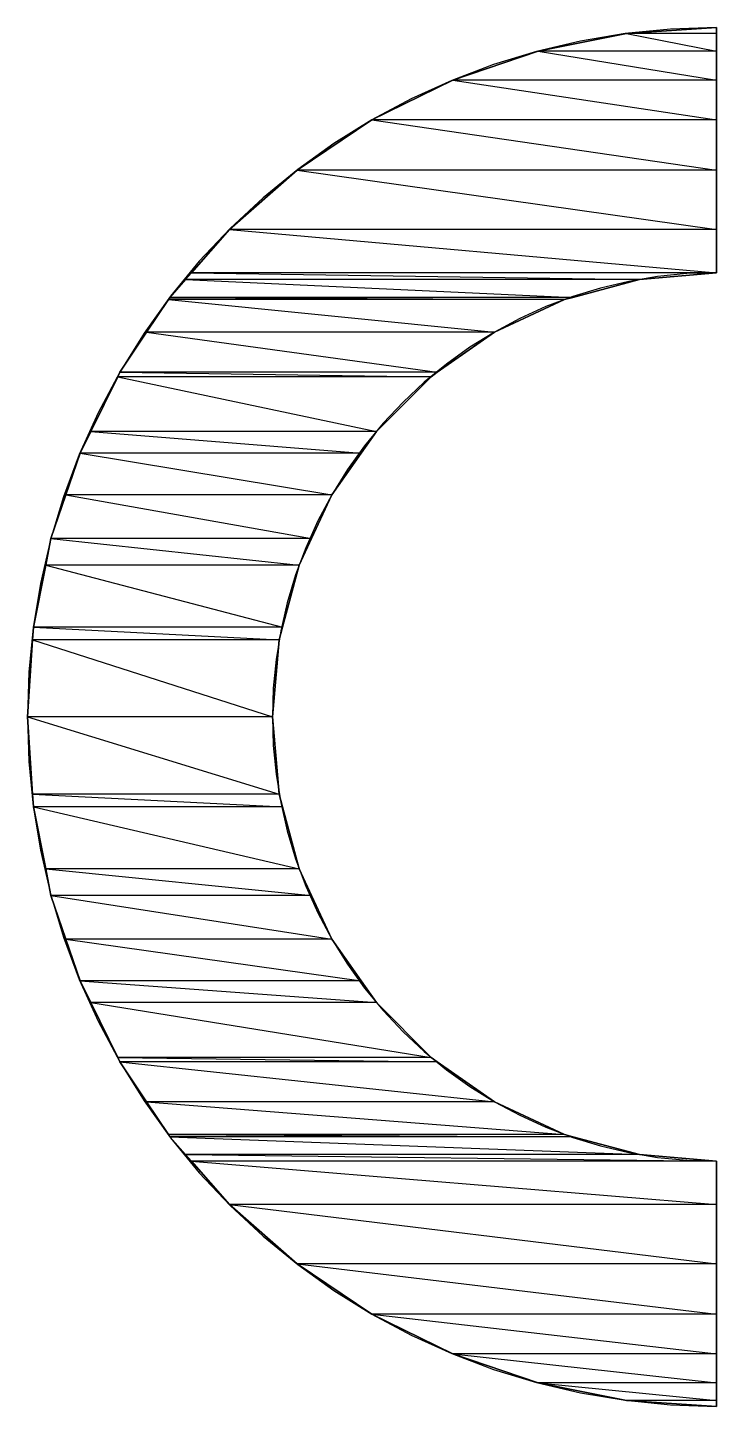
# Model space of a CAD drawing. Header units: millimetres. Extents: x -208796 to -83323, y 30910 to 103951.
# Drawn here: x -100266.737 to -100265.781, y 36521.367 to 36523.281 of the extents above; entities that cross this region are included whole.
import ezdxf

# ---------------------------------------------------------------- set-up
doc = ezdxf.new("R2010")
doc.units = ezdxf.units.MM
doc.header["$LTSCALE"] = 3

# ---------------------------------------------------------------- blocks, each defined once
blk = doc.blocks.new('*U99')
at = {"color": 251}
for p, q in [((-14.8801, 25.1841), (-14.7574, 25.2085)), ((-14.7574, 25.2085), (-14.8801, 25.1841)), ((-14.7574, 25.2085), (-14.6325, 25.2167)), ((-14.6325, 25.2167), (-14.7574, 25.2085)), ((-14.6325, 25.2085), (-14.7574, 25.2085)), ((-14.7574, 25.2085), (-14.6325, 25.1841)), ((-14.7574, 25.2085), (-14.6325, 25.1841)), ((-14.6325, 25.2085), (-14.7574, 25.2085)), ((-14.6325, 25.2167), (-14.6325, 25.2085)), ((-14.6325, 25.2085), (-14.6325, 25.2167)), ((-14.6325, 25.1841), (-14.6325, 25.2085)), ((-14.6325, 25.2085), (-14.6325, 25.1841)), ((3.0919, 25.1841), (3.2146, 25.2085)), ((3.2146, 25.2085), (3.0919, 25.1841)), ((3.2146, 25.2085), (3.3395, 25.2167)), ((3.3395, 25.2167), (3.2146, 25.2085)), ((3.3395, 25.2085), (3.2146, 25.2085)), ((3.2146, 25.2085), (3.3395, 25.1841)), ((3.2146, 25.2085), (3.3395, 25.1841)), ((3.3395, 25.2085), (3.2146, 25.2085)), ((3.3395, 25.2167), (3.3395, 25.2085)), ((3.3395, 25.2085), (3.3395, 25.2167)), ((3.3395, 25.1841), (3.3395, 25.2085)), ((3.3395, 25.2085), (3.3395, 25.1841)), ((-14.9986, 25.1438), (-14.8801, 25.1841)), ((-14.8801, 25.1841), (-14.9986, 25.1438)), ((-14.6325, 25.1841), (-14.8801, 25.1841)), ((-14.8801, 25.1841), (-14.6325, 25.1438)), ((-14.8801, 25.1841), (-14.6325, 25.1438)), ((-14.6325, 25.1841), (-14.8801, 25.1841)), ((-14.6325, 25.1438), (-14.6325, 25.1841)), ((-14.6325, 25.1841), (-14.6325, 25.1438)), ((2.9734, 25.1438), (3.0919, 25.1841)), ((3.0919, 25.1841), (2.9734, 25.1438)), ((3.3395, 25.1841), (3.0919, 25.1841)), ((3.0919, 25.1841), (3.3395, 25.1438)), ((3.0919, 25.1841), (3.3395, 25.1438)), ((3.3395, 25.1841), (3.0919, 25.1841)), ((3.3395, 25.1438), (3.3395, 25.1841)), ((3.3395, 25.1841), (3.3395, 25.1438)), ((-15.1109, 25.0885), (-14.9986, 25.1438)), ((-14.9986, 25.1438), (-15.1109, 25.0885)), ((-14.6325, 25.1438), (-14.9986, 25.1438)), ((-14.9986, 25.1438), (-14.6325, 25.0885)), ((-14.9986, 25.1438), (-14.6325, 25.0885)), ((-14.6325, 25.1438), (-14.9986, 25.1438)), ((-14.6325, 25.0885), (-14.6325, 25.1438)), ((-14.6325, 25.1438), (-14.6325, 25.0885)), ((2.8611, 25.0885), (2.9734, 25.1438)), ((2.9734, 25.1438), (2.8611, 25.0885)), ((3.3395, 25.1438), (2.9734, 25.1438)), ((2.9734, 25.1438), (3.3395, 25.0885)), ((2.9734, 25.1438), (3.3395, 25.0885)), ((3.3395, 25.1438), (2.9734, 25.1438)), ((3.3395, 25.0885), (3.3395, 25.1438)), ((3.3395, 25.1438), (3.3395, 25.0885)), ((-15.2149, 25.0189), (-15.1109, 25.0885)), ((-15.1109, 25.0885), (-15.2149, 25.0189)), ((-14.6325, 25.0885), (-15.1109, 25.0885)), ((-15.1109, 25.0885), (-14.6325, 25.0189)), ((-15.1109, 25.0885), (-14.6325, 25.0189)), ((-14.6325, 25.0885), (-15.1109, 25.0885)), ((-14.6325, 25.0189), (-14.6325, 25.0885)), ((-14.6325, 25.0885), (-14.6325, 25.0189)), ((2.7571, 25.0189), (2.8611, 25.0885)), ((2.8611, 25.0885), (2.7571, 25.0189)), ((3.3395, 25.0885), (2.8611, 25.0885)), ((2.8611, 25.0885), (3.3395, 25.0189)), ((2.8611, 25.0885), (3.3395, 25.0189)), ((3.3395, 25.0885), (2.8611, 25.0885)), ((3.3395, 25.0189), (3.3395, 25.0885)), ((3.3395, 25.0885), (3.3395, 25.0189)), ((-15.309, 24.9364), (-15.2149, 25.0189)), ((-15.2149, 25.0189), (-15.309, 24.9364)), ((-14.6325, 25.0189), (-15.2149, 25.0189)), ((-15.2149, 25.0189), (-14.6325, 24.9364)), ((-15.2149, 25.0189), (-14.6325, 24.9364)), ((-14.6325, 25.0189), (-15.2149, 25.0189)), ((-14.6325, 24.9364), (-14.6325, 25.0189)), ((-14.6325, 25.0189), (-14.6325, 24.9364)), ((2.663, 24.9364), (2.7571, 25.0189)), ((2.7571, 25.0189), (2.663, 24.9364)), ((3.3395, 25.0189), (2.7571, 25.0189)), ((2.7571, 25.0189), (3.3395, 24.9364)), ((2.7571, 25.0189), (3.3395, 24.9364)), ((3.3395, 25.0189), (2.7571, 25.0189)), ((3.3395, 24.9364), (3.3395, 25.0189)), ((3.3395, 25.0189), (3.3395, 24.9364)), ((-15.3616, 24.8765), (-15.309, 24.9364)), ((-15.309, 24.9364), (-15.3616, 24.8765)), ((-14.6325, 24.9364), (-15.309, 24.9364)), ((-15.309, 24.9364), (-14.6325, 24.8765)), ((-15.309, 24.9364), (-14.6325, 24.8765)), ((-14.6325, 24.9364), (-15.309, 24.9364)), ((-14.6325, 24.8765), (-14.6325, 24.9364)), ((-14.6325, 24.9364), (-14.6325, 24.8765)), ((2.6104, 24.8765), (2.663, 24.9364)), ((2.663, 24.9364), (2.6104, 24.8765)), ((3.3395, 24.9364), (2.663, 24.9364)), ((2.663, 24.9364), (3.3395, 24.8765)), ((2.663, 24.9364), (3.3395, 24.8765)), ((3.3395, 24.9364), (2.663, 24.9364)), ((3.3395, 24.8765), (3.3395, 24.9364)), ((3.3395, 24.9364), (3.3395, 24.8765)), ((-15.3916, 24.8423), (-15.3698, 24.8671)), ((-15.3698, 24.8671), (-15.3916, 24.8423)), ((-15.3698, 24.8671), (-15.3616, 24.8765)), ((-15.3616, 24.8765), (-15.3698, 24.8671)), ((-14.7395, 24.8671), (-15.3698, 24.8671)), ((-15.3698, 24.8671), (-14.832, 24.8423)), ((-15.3698, 24.8671), (-14.832, 24.8423)), ((-14.7395, 24.8671), (-15.3698, 24.8671)), ((-14.6325, 24.8765), (-15.3616, 24.8765)), ((-15.3616, 24.8765), (-14.7395, 24.8671)), ((-15.3616, 24.8765), (-14.7395, 24.8671)), ((-14.6325, 24.8765), (-15.3616, 24.8765)), ((-14.832, 24.8423), (-14.7395, 24.8671)), ((-14.7395, 24.8671), (-14.832, 24.8423)), ((-14.7395, 24.8671), (-14.6325, 24.8765)), ((-14.6325, 24.8765), (-14.7395, 24.8671)), ((2.5804, 24.8423), (2.6022, 24.8671)), ((2.6022, 24.8671), (2.5804, 24.8423)), ((2.6022, 24.8671), (2.6104, 24.8765)), ((2.6104, 24.8765), (2.6022, 24.8671)), ((3.2325, 24.8671), (2.6022, 24.8671)), ((2.6022, 24.8671), (3.14, 24.8423)), ((2.6022, 24.8671), (3.14, 24.8423)), ((3.2325, 24.8671), (2.6022, 24.8671)), ((3.3395, 24.8765), (2.6104, 24.8765)), ((2.6104, 24.8765), (3.2325, 24.8671)), ((2.6104, 24.8765), (3.2325, 24.8671)), ((3.3395, 24.8765), (2.6104, 24.8765)), ((3.14, 24.8423), (3.2325, 24.8671)), ((3.2325, 24.8671), (3.14, 24.8423)), ((3.2325, 24.8671), (3.3395, 24.8765)), ((3.3395, 24.8765), (3.2325, 24.8671)), ((-15.3936, 24.8393), (-15.3916, 24.8423)), ((-15.3916, 24.8423), (-15.3936, 24.8393)), ((-14.832, 24.8423), (-15.3916, 24.8423)), ((-15.3916, 24.8423), (-14.8434, 24.8393)), ((-15.3916, 24.8423), (-14.8434, 24.8393)), ((-14.832, 24.8423), (-15.3916, 24.8423)), ((-14.8434, 24.8393), (-14.832, 24.8423)), ((-14.832, 24.8423), (-14.8434, 24.8393)), ((2.5784, 24.8393), (2.5804, 24.8423)), ((2.5804, 24.8423), (2.5784, 24.8393)), ((3.14, 24.8423), (2.5804, 24.8423)), ((2.5804, 24.8423), (3.1286, 24.8393)), ((2.5804, 24.8423), (3.1286, 24.8393)), ((3.14, 24.8423), (2.5804, 24.8423)), ((3.1286, 24.8393), (3.14, 24.8423)), ((3.14, 24.8423), (3.1286, 24.8393)), ((-15.4239, 24.7939), (-15.3936, 24.8393)), ((-15.3936, 24.8393), (-15.4239, 24.7939)), ((-14.8434, 24.8393), (-15.3936, 24.8393)), ((-15.3936, 24.8393), (-14.9408, 24.7939)), ((-15.3936, 24.8393), (-14.9408, 24.7939)), ((-14.8434, 24.8393), (-15.3936, 24.8393)), ((-14.9408, 24.7939), (-14.8434, 24.8393)), ((-14.8434, 24.8393), (-14.9408, 24.7939)), ((2.5481, 24.7939), (2.5784, 24.8393)), ((2.5784, 24.8393), (2.5481, 24.7939)), ((3.1286, 24.8393), (2.5784, 24.8393)), ((2.5784, 24.8393), (3.0312, 24.7939)), ((2.5784, 24.8393), (3.0312, 24.7939)), ((3.1286, 24.8393), (2.5784, 24.8393)), ((3.0312, 24.7939), (3.1286, 24.8393)), ((3.1286, 24.8393), (3.0312, 24.7939)), ((-15.4611, 24.7383), (-15.4239, 24.7939)), ((-15.4239, 24.7939), (-15.4611, 24.7383)), ((-14.9408, 24.7939), (-15.4239, 24.7939)), ((-15.4239, 24.7939), (-15.0202, 24.7383)), ((-15.4239, 24.7939), (-15.0202, 24.7383)), ((-14.9408, 24.7939), (-15.4239, 24.7939)), ((-15.0202, 24.7383), (-14.9408, 24.7939)), ((-14.9408, 24.7939), (-15.0202, 24.7383)), ((2.5109, 24.7383), (2.5481, 24.7939)), ((2.5481, 24.7939), (2.5109, 24.7383)), ((3.0312, 24.7939), (2.5481, 24.7939)), ((2.5481, 24.7939), (2.9518, 24.7383)), ((2.5481, 24.7939), (2.9518, 24.7383)), ((3.0312, 24.7939), (2.5481, 24.7939)), ((2.9518, 24.7383), (3.0312, 24.7939)), ((3.0312, 24.7939), (2.9518, 24.7383)), ((-15.5015, 24.6562), (-15.4641, 24.7322)), ((-15.4641, 24.7322), (-15.5015, 24.6562)), ((-15.4641, 24.7322), (-15.4611, 24.7383)), ((-15.4611, 24.7383), (-15.4641, 24.7322)), ((-15.0288, 24.7322), (-15.4641, 24.7322)), ((-15.4641, 24.7322), (-15.1048, 24.6562)), ((-15.4641, 24.7322), (-15.1048, 24.6562)), ((-15.0288, 24.7322), (-15.4641, 24.7322)), ((-15.0202, 24.7383), (-15.4611, 24.7383)), ((-15.4611, 24.7383), (-15.0288, 24.7322)), ((-15.4611, 24.7383), (-15.0288, 24.7322)), ((-15.0202, 24.7383), (-15.4611, 24.7383)), ((-15.1048, 24.6562), (-15.0288, 24.7322)), ((-15.0288, 24.7322), (-15.1048, 24.6562)), ((-15.0288, 24.7322), (-15.0202, 24.7383)), ((-15.0202, 24.7383), (-15.0288, 24.7322)), ((2.4705, 24.6562), (2.5079, 24.7322)), ((2.5079, 24.7322), (2.4705, 24.6562)), ((2.5079, 24.7322), (2.5109, 24.7383)), ((2.5109, 24.7383), (2.5079, 24.7322)), ((2.9432, 24.7322), (2.5079, 24.7322)), ((2.5079, 24.7322), (2.8672, 24.6562)), ((2.5079, 24.7322), (2.8672, 24.6562)), ((2.9432, 24.7322), (2.5079, 24.7322)), ((2.9518, 24.7383), (2.5109, 24.7383)), ((2.5109, 24.7383), (2.9432, 24.7322)), ((2.5109, 24.7383), (2.9432, 24.7322)), ((2.9518, 24.7383), (2.5109, 24.7383)), ((2.8672, 24.6562), (2.9432, 24.7322)), ((2.9432, 24.7322), (2.8672, 24.6562)), ((2.9432, 24.7322), (2.9518, 24.7383)), ((2.9518, 24.7383), (2.9432, 24.7322)), ((-15.5164, 24.626), (-15.5015, 24.6562)), ((-15.5015, 24.6562), (-15.5164, 24.626)), ((-15.1048, 24.6562), (-15.5015, 24.6562)), ((-15.5015, 24.6562), (-15.126, 24.626)), ((-15.5015, 24.6562), (-15.126, 24.626)), ((-15.1048, 24.6562), (-15.5015, 24.6562)), ((-15.126, 24.626), (-15.1048, 24.6562)), ((-15.1048, 24.6562), (-15.126, 24.626)), ((2.4556, 24.626), (2.4705, 24.6562)), ((2.4705, 24.6562), (2.4556, 24.626)), ((2.8672, 24.6562), (2.4705, 24.6562)), ((2.4705, 24.6562), (2.846, 24.626)), ((2.4705, 24.6562), (2.846, 24.626)), ((2.8672, 24.6562), (2.4705, 24.6562)), ((2.846, 24.626), (2.8672, 24.6562)), ((2.8672, 24.6562), (2.846, 24.626)), ((-15.5361, 24.5682), (-15.5164, 24.626)), ((-15.5164, 24.626), (-15.5361, 24.5682)), ((-15.126, 24.626), (-15.5164, 24.626)), ((-15.5164, 24.626), (-15.1665, 24.5682)), ((-15.5164, 24.626), (-15.1665, 24.5682)), ((-15.126, 24.626), (-15.5164, 24.626)), ((-15.1665, 24.5682), (-15.126, 24.626)), ((-15.126, 24.626), (-15.1665, 24.5682)), ((2.4359, 24.5682), (2.4556, 24.626)), ((2.4556, 24.626), (2.4359, 24.5682)), ((2.846, 24.626), (2.4556, 24.626)), ((2.4556, 24.626), (2.8055, 24.5682)), ((2.4556, 24.626), (2.8055, 24.5682)), ((2.846, 24.626), (2.4556, 24.626)), ((2.8055, 24.5682), (2.846, 24.626)), ((2.846, 24.626), (2.8055, 24.5682)), ((-15.5567, 24.5075), (-15.5361, 24.5682)), ((-15.5361, 24.5682), (-15.5567, 24.5075)), ((-15.1665, 24.5682), (-15.5361, 24.5682)), ((-15.5361, 24.5682), (-15.1948, 24.5075)), ((-15.5361, 24.5682), (-15.1948, 24.5075)), ((-15.1665, 24.5682), (-15.5361, 24.5682)), ((-15.1948, 24.5075), (-15.1665, 24.5682)), ((-15.1665, 24.5682), (-15.1948, 24.5075)), ((2.4153, 24.5075), (2.4359, 24.5682)), ((2.4359, 24.5682), (2.4153, 24.5075)), ((2.8055, 24.5682), (2.4359, 24.5682)), ((2.4359, 24.5682), (2.7772, 24.5075)), ((2.4359, 24.5682), (2.7772, 24.5075)), ((2.8055, 24.5682), (2.4359, 24.5682)), ((2.7772, 24.5075), (2.8055, 24.5682)), ((2.8055, 24.5682), (2.7772, 24.5075)), ((-15.564, 24.4707), (-15.5567, 24.5075)), ((-15.5567, 24.5075), (-15.564, 24.4707)), ((-15.1948, 24.5075), (-15.5567, 24.5075)), ((-15.5567, 24.5075), (-15.2119, 24.4707)), ((-15.5567, 24.5075), (-15.2119, 24.4707)), ((-15.1948, 24.5075), (-15.5567, 24.5075)), ((-15.2119, 24.4707), (-15.1948, 24.5075)), ((-15.1948, 24.5075), (-15.2119, 24.4707)), ((2.408, 24.4707), (2.4153, 24.5075)), ((2.4153, 24.5075), (2.408, 24.4707)), ((2.7772, 24.5075), (2.4153, 24.5075)), ((2.4153, 24.5075), (2.7601, 24.4707)), ((2.4153, 24.5075), (2.7601, 24.4707)), ((2.7772, 24.5075), (2.4153, 24.5075)), ((2.7601, 24.4707), (2.7772, 24.5075)), ((2.7772, 24.5075), (2.7601, 24.4707)), ((-15.5811, 24.3847), (-15.564, 24.4707)), ((-15.564, 24.4707), (-15.5811, 24.3847)), ((-15.2119, 24.4707), (-15.564, 24.4707)), ((-15.564, 24.4707), (-15.235, 24.3847)), ((-15.564, 24.4707), (-15.235, 24.3847)), ((-15.2119, 24.4707), (-15.564, 24.4707)), ((-15.235, 24.3847), (-15.2119, 24.4707)), ((-15.2119, 24.4707), (-15.235, 24.3847)), ((2.3909, 24.3847), (2.408, 24.4707)), ((2.408, 24.4707), (2.3909, 24.3847)), ((2.7601, 24.4707), (2.408, 24.4707)), ((2.408, 24.4707), (2.737, 24.3847)), ((2.408, 24.4707), (2.737, 24.3847)), ((2.7601, 24.4707), (2.408, 24.4707)), ((2.737, 24.3847), (2.7601, 24.4707)), ((2.7601, 24.4707), (2.737, 24.3847)), ((-15.5823, 24.3669), (-15.5811, 24.3847)), ((-15.5811, 24.3847), (-15.5823, 24.3669)), ((-15.235, 24.3847), (-15.5811, 24.3847)), ((-15.5811, 24.3847), (-15.2397, 24.3669)), ((-15.5811, 24.3847), (-15.2397, 24.3669)), ((-15.235, 24.3847), (-15.5811, 24.3847)), ((-15.2397, 24.3669), (-15.235, 24.3847)), ((-15.235, 24.3847), (-15.2397, 24.3669)), ((2.3897, 24.3669), (2.3909, 24.3847)), ((2.3909, 24.3847), (2.3897, 24.3669)), ((2.737, 24.3847), (2.3909, 24.3847)), ((2.3909, 24.3847), (2.7323, 24.3669)), ((2.3909, 24.3847), (2.7323, 24.3669)), ((2.737, 24.3847), (2.3909, 24.3847)), ((2.7323, 24.3669), (2.737, 24.3847)), ((2.737, 24.3847), (2.7323, 24.3669)), ((-15.5893, 24.2599), (-15.5823, 24.3669)), ((-15.5823, 24.3669), (-15.5893, 24.2599)), ((-15.2397, 24.3669), (-15.5823, 24.3669)), ((-15.5823, 24.3669), (-15.2491, 24.2599)), ((-15.5823, 24.3669), (-15.2491, 24.2599)), ((-15.2397, 24.3669), (-15.5823, 24.3669)), ((-15.2491, 24.2599), (-15.2397, 24.3669)), ((-15.2397, 24.3669), (-15.2491, 24.2599)), ((2.3827, 24.2599), (2.3897, 24.3669)), ((2.3897, 24.3669), (2.3827, 24.2599)), ((2.7323, 24.3669), (2.3897, 24.3669)), ((2.3897, 24.3669), (2.7229, 24.2599)), ((2.3897, 24.3669), (2.7229, 24.2599)), ((2.7323, 24.3669), (2.3897, 24.3669)), ((2.7229, 24.2599), (2.7323, 24.3669)), ((2.7323, 24.3669), (2.7229, 24.2599)), ((-15.2491, 24.2599), (-15.5893, 24.2599)), ((-15.5893, 24.2599), (-15.2397, 24.1528)), ((-15.5823, 24.1528), (-15.5893, 24.2599)), ((-15.5893, 24.2599), (-15.2397, 24.1528)), ((-15.2491, 24.2599), (-15.5893, 24.2599)), ((-15.5893, 24.2599), (-15.5823, 24.1528)), ((-15.2397, 24.1528), (-15.2491, 24.2599)), ((-15.2491, 24.2599), (-15.2397, 24.1528)), ((2.7229, 24.2599), (2.3827, 24.2599)), ((2.3827, 24.2599), (2.7323, 24.1528)), ((2.3897, 24.1528), (2.3827, 24.2599)), ((2.3827, 24.2599), (2.7323, 24.1528)), ((2.7229, 24.2599), (2.3827, 24.2599)), ((2.3827, 24.2599), (2.3897, 24.1528)), ((2.7323, 24.1528), (2.7229, 24.2599)), ((2.7229, 24.2599), (2.7323, 24.1528)), ((-15.2397, 24.1528), (-15.5823, 24.1528)), ((-15.5823, 24.1528), (-15.235, 24.135)), ((-15.5811, 24.135), (-15.5823, 24.1528)), ((-15.5823, 24.1528), (-15.235, 24.135)), ((-15.2397, 24.1528), (-15.5823, 24.1528)), ((-15.5823, 24.1528), (-15.5811, 24.135)), ((-15.235, 24.135), (-15.2397, 24.1528)), ((-15.2397, 24.1528), (-15.235, 24.135)), ((2.7323, 24.1528), (2.3897, 24.1528)), ((2.3897, 24.1528), (2.737, 24.135)), ((2.3909, 24.135), (2.3897, 24.1528)), ((2.3897, 24.1528), (2.737, 24.135)), ((2.7323, 24.1528), (2.3897, 24.1528)), ((2.3897, 24.1528), (2.3909, 24.135)), ((2.737, 24.135), (2.7323, 24.1528)), ((2.7323, 24.1528), (2.737, 24.135)), ((-15.235, 24.135), (-15.5811, 24.135)), ((-15.5811, 24.135), (-15.2119, 24.049)), ((-15.564, 24.049), (-15.5811, 24.135)), ((-15.5811, 24.135), (-15.2119, 24.049)), ((-15.235, 24.135), (-15.5811, 24.135)), ((-15.5811, 24.135), (-15.564, 24.049)), ((-15.2119, 24.049), (-15.235, 24.135)), ((-15.235, 24.135), (-15.2119, 24.049)), ((2.737, 24.135), (2.3909, 24.135)), ((2.3909, 24.135), (2.7601, 24.049)), ((2.408, 24.049), (2.3909, 24.135)), ((2.3909, 24.135), (2.7601, 24.049)), ((2.737, 24.135), (2.3909, 24.135)), ((2.3909, 24.135), (2.408, 24.049)), ((2.7601, 24.049), (2.737, 24.135)), ((2.737, 24.135), (2.7601, 24.049)), ((-15.2119, 24.049), (-15.564, 24.049)), ((-15.564, 24.049), (-15.1948, 24.0122)), ((-15.5567, 24.0122), (-15.564, 24.049)), ((-15.564, 24.049), (-15.1948, 24.0122)), ((-15.2119, 24.049), (-15.564, 24.049)), ((-15.564, 24.049), (-15.5567, 24.0122)), ((-15.1948, 24.0122), (-15.2119, 24.049)), ((-15.2119, 24.049), (-15.1948, 24.0122)), ((2.7601, 24.049), (2.408, 24.049)), ((2.408, 24.049), (2.7772, 24.0122)), ((2.4153, 24.0122), (2.408, 24.049)), ((2.408, 24.049), (2.7772, 24.0122)), ((2.7601, 24.049), (2.408, 24.049)), ((2.408, 24.049), (2.4153, 24.0122)), ((2.7772, 24.0122), (2.7601, 24.049)), ((2.7601, 24.049), (2.7772, 24.0122)), ((-15.1948, 24.0122), (-15.5567, 24.0122)), ((-15.5567, 24.0122), (-15.1665, 23.9516)), ((-15.5361, 23.9516), (-15.5567, 24.0122)), ((-15.5567, 24.0122), (-15.1665, 23.9516)), ((-15.1948, 24.0122), (-15.5567, 24.0122)), ((-15.5567, 24.0122), (-15.5361, 23.9516)), ((-15.1665, 23.9516), (-15.1948, 24.0122)), ((-15.1948, 24.0122), (-15.1665, 23.9516)), ((2.7772, 24.0122), (2.4153, 24.0122)), ((2.4153, 24.0122), (2.8055, 23.9516)), ((2.4359, 23.9516), (2.4153, 24.0122)), ((2.4153, 24.0122), (2.8055, 23.9516)), ((2.7772, 24.0122), (2.4153, 24.0122)), ((2.4153, 24.0122), (2.4359, 23.9516)), ((2.8055, 23.9516), (2.7772, 24.0122)), ((2.7772, 24.0122), (2.8055, 23.9516)), ((-15.1665, 23.9516), (-15.5361, 23.9516)), ((-15.5361, 23.9516), (-15.126, 23.8937)), ((-15.5164, 23.8937), (-15.5361, 23.9516)), ((-15.5361, 23.9516), (-15.126, 23.8937)), ((-15.1665, 23.9516), (-15.5361, 23.9516)), ((-15.5361, 23.9516), (-15.5164, 23.8937)), ((-15.126, 23.8937), (-15.1665, 23.9516)), ((-15.1665, 23.9516), (-15.126, 23.8937)), ((2.8055, 23.9516), (2.4359, 23.9516)), ((2.4359, 23.9516), (2.846, 23.8937)), ((2.4556, 23.8937), (2.4359, 23.9516)), ((2.4359, 23.9516), (2.846, 23.8937)), ((2.8055, 23.9516), (2.4359, 23.9516)), ((2.4359, 23.9516), (2.4556, 23.8937)), ((2.846, 23.8937), (2.8055, 23.9516)), ((2.8055, 23.9516), (2.846, 23.8937)), ((-15.126, 23.8937), (-15.5164, 23.8937)), ((-15.5164, 23.8937), (-15.1048, 23.8635)), ((-15.5015, 23.8635), (-15.5164, 23.8937)), ((-15.5164, 23.8937), (-15.1048, 23.8635)), ((-15.126, 23.8937), (-15.5164, 23.8937)), ((-15.5164, 23.8937), (-15.5015, 23.8635)), ((-15.1048, 23.8635), (-15.126, 23.8937)), ((-15.126, 23.8937), (-15.1048, 23.8635)), ((2.846, 23.8937), (2.4556, 23.8937)), ((2.4556, 23.8937), (2.8672, 23.8635)), ((2.4705, 23.8635), (2.4556, 23.8937)), ((2.4556, 23.8937), (2.8672, 23.8635)), ((2.846, 23.8937), (2.4556, 23.8937)), ((2.4556, 23.8937), (2.4705, 23.8635)), ((2.8672, 23.8635), (2.846, 23.8937)), ((2.846, 23.8937), (2.8672, 23.8635)), ((-15.1048, 23.8635), (-15.5015, 23.8635)), ((-15.5015, 23.8635), (-15.0288, 23.7875)), ((-15.4641, 23.7875), (-15.5015, 23.8635)), ((-15.5015, 23.8635), (-15.0288, 23.7875)), ((-15.1048, 23.8635), (-15.5015, 23.8635)), ((-15.5015, 23.8635), (-15.4641, 23.7875)), ((-15.0288, 23.7875), (-15.1048, 23.8635)), ((-15.1048, 23.8635), (-15.0288, 23.7875)), ((2.8672, 23.8635), (2.4705, 23.8635)), ((2.4705, 23.8635), (2.9432, 23.7875)), ((2.5079, 23.7875), (2.4705, 23.8635)), ((2.4705, 23.8635), (2.9432, 23.7875)), ((2.8672, 23.8635), (2.4705, 23.8635)), ((2.4705, 23.8635), (2.5079, 23.7875)), ((2.9432, 23.7875), (2.8672, 23.8635)), ((2.8672, 23.8635), (2.9432, 23.7875)), ((-15.0288, 23.7875), (-15.4641, 23.7875)), ((-15.4641, 23.7875), (-15.0202, 23.7814)), ((-15.4611, 23.7814), (-15.4641, 23.7875)), ((-15.4641, 23.7875), (-15.0202, 23.7814)), ((-15.0288, 23.7875), (-15.4641, 23.7875)), ((-15.4641, 23.7875), (-15.4611, 23.7814)), ((-15.0202, 23.7814), (-15.0288, 23.7875)), ((-15.0288, 23.7875), (-15.0202, 23.7814)), ((2.9432, 23.7875), (2.5079, 23.7875)), ((2.5079, 23.7875), (2.9518, 23.7814)), ((2.5109, 23.7814), (2.5079, 23.7875)), ((2.5079, 23.7875), (2.9518, 23.7814)), ((2.9432, 23.7875), (2.5079, 23.7875)), ((2.5079, 23.7875), (2.5109, 23.7814)), ((2.9518, 23.7814), (2.9432, 23.7875)), ((2.9432, 23.7875), (2.9518, 23.7814)), ((-15.0202, 23.7814), (-15.4611, 23.7814)), ((-15.4611, 23.7814), (-14.9408, 23.7259)), ((-15.4239, 23.7259), (-15.4611, 23.7814)), ((-15.4611, 23.7814), (-14.9408, 23.7259)), ((-15.0202, 23.7814), (-15.4611, 23.7814)), ((-15.4611, 23.7814), (-15.4239, 23.7259)), ((-14.9408, 23.7259), (-15.0202, 23.7814)), ((-15.0202, 23.7814), (-14.9408, 23.7259)), ((2.9518, 23.7814), (2.5109, 23.7814)), ((2.5109, 23.7814), (3.0312, 23.7259)), ((2.5481, 23.7259), (2.5109, 23.7814)), ((2.5109, 23.7814), (3.0312, 23.7259)), ((2.9518, 23.7814), (2.5109, 23.7814)), ((2.5109, 23.7814), (2.5481, 23.7259)), ((3.0312, 23.7259), (2.9518, 23.7814)), ((2.9518, 23.7814), (3.0312, 23.7259)), ((-14.9408, 23.7259), (-15.4239, 23.7259)), ((-15.4239, 23.7259), (-14.8434, 23.6804)), ((-15.3936, 23.6804), (-15.4239, 23.7259)), ((-15.4239, 23.7259), (-14.8434, 23.6804)), ((-14.9408, 23.7259), (-15.4239, 23.7259)), ((-15.4239, 23.7259), (-15.3936, 23.6804)), ((-14.8434, 23.6804), (-14.9408, 23.7259)), ((-14.9408, 23.7259), (-14.8434, 23.6804)), ((3.0312, 23.7259), (2.5481, 23.7259)), ((2.5481, 23.7259), (3.1286, 23.6804)), ((2.5784, 23.6804), (2.5481, 23.7259)), ((2.5481, 23.7259), (3.1286, 23.6804)), ((3.0312, 23.7259), (2.5481, 23.7259)), ((2.5481, 23.7259), (2.5784, 23.6804)), ((3.1286, 23.6804), (3.0312, 23.7259)), ((3.0312, 23.7259), (3.1286, 23.6804)), ((-14.8434, 23.6804), (-15.3936, 23.6804)), ((-15.3936, 23.6804), (-14.832, 23.6774)), ((-15.3916, 23.6774), (-15.3936, 23.6804)), ((-15.3936, 23.6804), (-14.832, 23.6774)), ((-14.8434, 23.6804), (-15.3936, 23.6804)), ((-15.3936, 23.6804), (-15.3916, 23.6774)), ((-14.832, 23.6774), (-15.3916, 23.6774)), ((-15.3916, 23.6774), (-14.7395, 23.6526)), ((-15.3698, 23.6526), (-15.3916, 23.6774)), ((-15.3916, 23.6774), (-14.7395, 23.6526)), ((-14.832, 23.6774), (-15.3916, 23.6774)), ((-15.3916, 23.6774), (-15.3698, 23.6526)), ((-14.832, 23.6774), (-14.8434, 23.6804)), ((-14.8434, 23.6804), (-14.832, 23.6774)), ((-14.7395, 23.6526), (-14.832, 23.6774)), ((-14.832, 23.6774), (-14.7395, 23.6526)), ((3.1286, 23.6804), (2.5784, 23.6804)), ((2.5784, 23.6804), (3.14, 23.6774)), ((2.5804, 23.6774), (2.5784, 23.6804)), ((2.5784, 23.6804), (3.14, 23.6774)), ((3.1286, 23.6804), (2.5784, 23.6804)), ((2.5784, 23.6804), (2.5804, 23.6774)), ((3.14, 23.6774), (2.5804, 23.6774)), ((2.5804, 23.6774), (3.2325, 23.6526)), ((2.6022, 23.6526), (2.5804, 23.6774)), ((2.5804, 23.6774), (3.2325, 23.6526)), ((3.14, 23.6774), (2.5804, 23.6774)), ((2.5804, 23.6774), (2.6022, 23.6526)), ((3.14, 23.6774), (3.1286, 23.6804)), ((3.1286, 23.6804), (3.14, 23.6774)), ((3.2325, 23.6526), (3.14, 23.6774)), ((3.14, 23.6774), (3.2325, 23.6526)), ((-14.7395, 23.6526), (-15.3698, 23.6526)), ((-15.3698, 23.6526), (-14.6325, 23.6432)), ((-15.3616, 23.6432), (-15.3698, 23.6526)), ((-15.3698, 23.6526), (-14.6325, 23.6432)), ((-14.7395, 23.6526), (-15.3698, 23.6526)), ((-15.3698, 23.6526), (-15.3616, 23.6432)), ((-14.6325, 23.6432), (-15.3616, 23.6432)), ((-15.3616, 23.6432), (-14.6325, 23.5833)), ((-15.309, 23.5833), (-15.3616, 23.6432)), ((-15.3616, 23.6432), (-14.6325, 23.5833)), ((-14.6325, 23.6432), (-15.3616, 23.6432)), ((-15.3616, 23.6432), (-15.309, 23.5833)), ((-14.6325, 23.6432), (-14.7395, 23.6526)), ((-14.7395, 23.6526), (-14.6325, 23.6432)), ((-14.6325, 23.5833), (-14.6325, 23.6432)), ((-14.6325, 23.6432), (-14.6325, 23.5833)), ((3.2325, 23.6526), (2.6022, 23.6526)), ((2.6022, 23.6526), (3.3395, 23.6432)), ((2.6104, 23.6432), (2.6022, 23.6526)), ((2.6022, 23.6526), (3.3395, 23.6432)), ((3.2325, 23.6526), (2.6022, 23.6526)), ((2.6022, 23.6526), (2.6104, 23.6432)), ((3.3395, 23.6432), (2.6104, 23.6432)), ((2.6104, 23.6432), (3.3395, 23.5833)), ((2.663, 23.5833), (2.6104, 23.6432)), ((2.6104, 23.6432), (3.3395, 23.5833)), ((3.3395, 23.6432), (2.6104, 23.6432)), ((2.6104, 23.6432), (2.663, 23.5833)), ((3.3395, 23.6432), (3.2325, 23.6526)), ((3.2325, 23.6526), (3.3395, 23.6432)), ((3.3395, 23.5833), (3.3395, 23.6432)), ((3.3395, 23.6432), (3.3395, 23.5833)), ((-14.6325, 23.5833), (-15.309, 23.5833)), ((-15.309, 23.5833), (-14.6325, 23.5008)), ((-15.2149, 23.5008), (-15.309, 23.5833)), ((-15.309, 23.5833), (-14.6325, 23.5008)), ((-14.6325, 23.5833), (-15.309, 23.5833)), ((-15.309, 23.5833), (-15.2149, 23.5008)), ((-14.6325, 23.5008), (-14.6325, 23.5833)), ((-14.6325, 23.5833), (-14.6325, 23.5008)), ((3.3395, 23.5833), (2.663, 23.5833)), ((2.663, 23.5833), (3.3395, 23.5008)), ((2.7571, 23.5008), (2.663, 23.5833)), ((2.663, 23.5833), (3.3395, 23.5008)), ((3.3395, 23.5833), (2.663, 23.5833)), ((2.663, 23.5833), (2.7571, 23.5008)), ((3.3395, 23.5008), (3.3395, 23.5833)), ((3.3395, 23.5833), (3.3395, 23.5008)), ((-14.6325, 23.5008), (-15.2149, 23.5008)), ((-15.2149, 23.5008), (-14.6325, 23.4312)), ((-15.1109, 23.4312), (-15.2149, 23.5008)), ((-15.2149, 23.5008), (-14.6325, 23.4312)), ((-14.6325, 23.5008), (-15.2149, 23.5008)), ((-15.2149, 23.5008), (-15.1109, 23.4312)), ((-14.6325, 23.4312), (-14.6325, 23.5008)), ((-14.6325, 23.5008), (-14.6325, 23.4312)), ((3.3395, 23.5008), (2.7571, 23.5008)), ((2.7571, 23.5008), (3.3395, 23.4312)), ((2.8611, 23.4312), (2.7571, 23.5008)), ((2.7571, 23.5008), (3.3395, 23.4312)), ((3.3395, 23.5008), (2.7571, 23.5008)), ((2.7571, 23.5008), (2.8611, 23.4312)), ((3.3395, 23.4312), (3.3395, 23.5008)), ((3.3395, 23.5008), (3.3395, 23.4312)), ((-14.6325, 23.4312), (-15.1109, 23.4312)), ((-15.1109, 23.4312), (-14.6325, 23.3759)), ((-14.9986, 23.3759), (-15.1109, 23.4312)), ((-15.1109, 23.4312), (-14.6325, 23.3759)), ((-14.6325, 23.4312), (-15.1109, 23.4312)), ((-15.1109, 23.4312), (-14.9986, 23.3759)), ((-14.6325, 23.3759), (-14.6325, 23.4312)), ((-14.6325, 23.4312), (-14.6325, 23.3759)), ((3.3395, 23.4312), (2.8611, 23.4312)), ((2.8611, 23.4312), (3.3395, 23.3759)), ((2.9734, 23.3759), (2.8611, 23.4312)), ((2.8611, 23.4312), (3.3395, 23.3759)), ((3.3395, 23.4312), (2.8611, 23.4312)), ((2.8611, 23.4312), (2.9734, 23.3759)), ((3.3395, 23.3759), (3.3395, 23.4312)), ((3.3395, 23.4312), (3.3395, 23.3759)), ((-14.6325, 23.3759), (-14.9986, 23.3759)), ((-14.9986, 23.3759), (-14.6325, 23.3356)), ((-14.8801, 23.3356), (-14.9986, 23.3759)), ((-14.9986, 23.3759), (-14.6325, 23.3356)), ((-14.6325, 23.3759), (-14.9986, 23.3759)), ((-14.9986, 23.3759), (-14.8801, 23.3356)), ((-14.6325, 23.3356), (-14.6325, 23.3759)), ((-14.6325, 23.3759), (-14.6325, 23.3356)), ((3.3395, 23.3759), (2.9734, 23.3759)), ((2.9734, 23.3759), (3.3395, 23.3356)), ((3.0919, 23.3356), (2.9734, 23.3759)), ((2.9734, 23.3759), (3.3395, 23.3356)), ((3.3395, 23.3759), (2.9734, 23.3759)), ((2.9734, 23.3759), (3.0919, 23.3356)), ((3.3395, 23.3356), (3.3395, 23.3759)), ((3.3395, 23.3759), (3.3395, 23.3356)), ((-14.6325, 23.3356), (-14.8801, 23.3356)), ((-14.8801, 23.3356), (-14.6325, 23.3112)), ((-14.7574, 23.3112), (-14.8801, 23.3356)), ((-14.8801, 23.3356), (-14.6325, 23.3112)), ((-14.6325, 23.3356), (-14.8801, 23.3356)), ((-14.8801, 23.3356), (-14.7574, 23.3112)), ((-14.6325, 23.3112), (-14.6325, 23.3356)), ((-14.6325, 23.3356), (-14.6325, 23.3112)), ((3.3395, 23.3356), (3.0919, 23.3356)), ((3.0919, 23.3356), (3.3395, 23.3112)), ((3.2146, 23.3112), (3.0919, 23.3356)), ((3.0919, 23.3356), (3.3395, 23.3112)), ((3.3395, 23.3356), (3.0919, 23.3356)), ((3.0919, 23.3356), (3.2146, 23.3112)), ((3.3395, 23.3112), (3.3395, 23.3356)), ((3.3395, 23.3356), (3.3395, 23.3112)), ((-14.6325, 23.3112), (-14.7574, 23.3112)), ((-14.7574, 23.3112), (-14.6325, 23.303)), ((-14.6325, 23.3112), (-14.7574, 23.3112)), ((-14.6325, 23.303), (-14.7574, 23.3112)), ((-14.6325, 23.303), (-14.6325, 23.3112)), ((-14.6325, 23.3112), (-14.6325, 23.303)), ((3.3395, 23.3112), (3.2146, 23.3112)), ((3.2146, 23.3112), (3.3395, 23.303)), ((3.3395, 23.3112), (3.2146, 23.3112)), ((3.3395, 23.303), (3.2146, 23.3112)), ((3.3395, 23.303), (3.3395, 23.3112)), ((3.3395, 23.3112), (3.3395, 23.303))]:
    blk.add_line(p, q, dxfattribs=at)
for p, q in [((-14.7594, 25.2084), (-14.8215, 25.1981)), ((-14.6964, 25.2147), (-14.7594, 25.2084)), ((-14.6325, 25.2167), (-14.6964, 25.2147)), ((-14.6325, 25.2167), (-14.6325, 25.2167)), ((3.2126, 25.2084), (3.1505, 25.1981)), ((3.2756, 25.2147), (3.2126, 25.2084)), ((3.3395, 25.2167), (3.2756, 25.2147)), ((3.3395, 25.2167), (3.3395, 25.2167)), ((-14.8215, 25.1981), (-14.8823, 25.1836)), ((3.1505, 25.1981), (3.0897, 25.1836)), ((-14.942, 25.1655), (-15, 25.1435)), ((-14.8823, 25.1836), (-14.942, 25.1655)), ((3.03, 25.1655), (2.972, 25.1435)), ((3.0897, 25.1836), (3.03, 25.1655)), ((-15, 25.1435), (-15.0565, 25.1179)), ((2.972, 25.1435), (2.9155, 25.1179)), ((-15.0565, 25.1179), (-15.111, 25.0885)), ((2.9155, 25.1179), (2.861, 25.0885)), ((-15.111, 25.0885), (-15.1637, 25.056)), ((2.861, 25.0885), (2.8083, 25.056)), ((-15.1637, 25.056), (-15.2141, 25.0199)), ((2.8083, 25.056), (2.7579, 25.0199)), ((-15.2141, 25.0199), (-15.2622, 24.9806)), ((2.7579, 25.0199), (2.7098, 24.9806)), ((-15.2622, 24.9806), (-15.3077, 24.938)), ((2.7098, 24.9806), (2.6643, 24.938)), ((-15.3077, 24.938), (-15.3507, 24.8925)), ((2.6643, 24.938), (2.6213, 24.8925)), ((-15.3507, 24.8925), (-15.3906, 24.8439)), ((2.6213, 24.8925), (2.5814, 24.8439)), ((-14.7542, 24.8645), (-14.7934, 24.8552)), ((-14.7143, 24.8712), (-14.7542, 24.8645)), ((-14.6738, 24.8752), (-14.7143, 24.8712)), ((-14.6325, 24.8765), (-14.6738, 24.8752)), ((-14.6325, 24.8765), (-14.6325, 24.8765)), ((3.2178, 24.8645), (3.1786, 24.8552)), ((3.2577, 24.8712), (3.2178, 24.8645)), ((3.2982, 24.8752), (3.2577, 24.8712)), ((3.3395, 24.8765), (3.2982, 24.8752)), ((3.3395, 24.8765), (3.3395, 24.8765)), ((-15.3906, 24.8439), (-15.4275, 24.7926)), ((-14.8319, 24.8435), (-14.8693, 24.8294)), ((-14.7934, 24.8552), (-14.8319, 24.8435)), ((2.5814, 24.8439), (2.5445, 24.7926)), ((3.1401, 24.8435), (3.1027, 24.8294)), ((3.1786, 24.8552), (3.1401, 24.8435)), ((-14.8693, 24.8294), (-14.9057, 24.8129)), ((3.1027, 24.8294), (3.0663, 24.8129)), ((-14.9057, 24.8129), (-14.9408, 24.7939)), ((3.0663, 24.8129), (3.0312, 24.7939)), ((-15.4275, 24.7926), (-15.4611, 24.7383)), ((-14.9408, 24.7939), (-14.9748, 24.773)), ((2.5445, 24.7926), (2.5109, 24.7383)), ((3.0312, 24.7939), (2.9972, 24.773)), ((-14.9748, 24.773), (-15.0073, 24.7497)), ((2.9972, 24.773), (2.9647, 24.7497)), ((-15.0073, 24.7497), (-15.0384, 24.7244)), ((2.9647, 24.7497), (2.9336, 24.7244)), ((-15.4611, 24.7383), (-15.4913, 24.6821)), ((-15.4611, 24.7383), (-15.4611, 24.7383)), ((2.5109, 24.7383), (2.4807, 24.6821)), ((2.5109, 24.7383), (2.5109, 24.7383)), ((-15.0384, 24.7244), (-15.0676, 24.697)), ((2.9336, 24.7244), (2.9044, 24.697)), ((-15.0676, 24.697), (-15.0953, 24.6677)), ((2.9044, 24.697), (2.8767, 24.6677)), ((-15.4913, 24.6821), (-15.5174, 24.6244)), ((-15.0953, 24.6677), (-15.1211, 24.6363)), ((2.4807, 24.6821), (2.4546, 24.6244)), ((2.8767, 24.6677), (2.8509, 24.6363)), ((-15.1211, 24.6363), (-15.1449, 24.6033)), ((2.8509, 24.6363), (2.8271, 24.6033)), ((-15.5174, 24.6244), (-15.5395, 24.5656)), ((2.4546, 24.6244), (2.4325, 24.5656)), ((-15.1449, 24.6033), (-15.1665, 24.5682)), ((2.8271, 24.6033), (2.8055, 24.5682)), ((-15.5395, 24.5656), (-15.5574, 24.5056)), ((-15.1665, 24.5682), (-15.186, 24.5321)), ((-15.1665, 24.5682), (-15.1665, 24.5682)), ((2.4325, 24.5656), (2.4146, 24.5056)), ((2.8055, 24.5682), (2.786, 24.5321)), ((2.8055, 24.5682), (2.8055, 24.5682)), ((-15.186, 24.5321), (-15.2028, 24.4949)), ((2.786, 24.5321), (2.7692, 24.4949)), ((-15.5574, 24.5056), (-15.5715, 24.445)), ((2.4146, 24.5056), (2.4005, 24.445)), ((-15.2028, 24.4949), (-15.217, 24.457)), ((2.7692, 24.4949), (2.755, 24.457)), ((-15.5715, 24.445), (-15.5814, 24.3836)), ((-15.217, 24.457), (-15.2286, 24.4183)), ((2.4005, 24.445), (2.3906, 24.3836)), ((2.755, 24.457), (2.7434, 24.4183)), ((-15.2286, 24.4183), (-15.2377, 24.3793)), ((2.7434, 24.4183), (2.7343, 24.3793)), ((-15.5814, 24.3836), (-15.5874, 24.3219)), ((2.3906, 24.3836), (2.3846, 24.3219)), ((-15.2377, 24.3793), (-15.244, 24.3397)), ((2.7343, 24.3793), (2.728, 24.3397)), ((-15.244, 24.3397), (-15.2479, 24.2999)), ((2.728, 24.3397), (2.7241, 24.2999)), ((-15.5874, 24.3219), (-15.5893, 24.2599)), ((2.3846, 24.3219), (2.3827, 24.2599)), ((-15.2479, 24.2999), (-15.2491, 24.26)), ((2.7241, 24.2999), (2.7229, 24.26)), ((-15.5893, 24.2599), (-15.5874, 24.1981)), ((-15.2491, 24.26), (-15.2479, 24.2202)), ((2.3827, 24.2599), (2.3846, 24.1981)), ((2.7229, 24.26), (2.7241, 24.2202)), ((-15.2479, 24.2202), (-15.244, 24.1804)), ((2.7241, 24.2202), (2.728, 24.1804)), ((-15.5874, 24.1981), (-15.5814, 24.1363)), ((2.3846, 24.1981), (2.3906, 24.1363)), ((-15.244, 24.1804), (-15.2377, 24.141)), ((2.728, 24.1804), (2.7343, 24.141)), ((-15.5814, 24.1363), (-15.5715, 24.0751)), ((-15.2377, 24.141), (-15.2286, 24.1017)), ((2.3906, 24.1363), (2.4005, 24.0751)), ((2.7343, 24.141), (2.7434, 24.1017)), ((-15.2286, 24.1017), (-15.217, 24.0632)), ((2.7434, 24.1017), (2.755, 24.0632)), ((-15.5715, 24.0751), (-15.5574, 24.0143)), ((2.4005, 24.0751), (2.4146, 24.0143)), ((-15.217, 24.0632), (-15.2028, 24.0252)), ((2.755, 24.0632), (2.7692, 24.0252)), ((-15.2028, 24.0252), (-15.186, 23.988)), ((2.7692, 24.0252), (2.786, 23.988)), ((-15.5574, 24.0143), (-15.5395, 23.9545)), ((2.4146, 24.0143), (2.4325, 23.9545)), ((-15.186, 23.988), (-15.1665, 23.9516)), ((2.786, 23.988), (2.8055, 23.9516)), ((-15.5395, 23.9545), (-15.5174, 23.8955)), ((-15.1665, 23.9516), (-15.1665, 23.9516)), ((-15.1665, 23.9516), (-15.1449, 23.9168)), ((2.4325, 23.9545), (2.4546, 23.8955)), ((2.8055, 23.9516), (2.8055, 23.9516)), ((2.8055, 23.9516), (2.8271, 23.9168)), ((-15.1449, 23.9168), (-15.1211, 23.8837)), ((2.8271, 23.9168), (2.8509, 23.8837)), ((-15.5174, 23.8955), (-15.4913, 23.8379)), ((-15.1211, 23.8837), (-15.0953, 23.8525)), ((2.4546, 23.8955), (2.4807, 23.8379)), ((2.8509, 23.8837), (2.8767, 23.8525)), ((-15.0953, 23.8525), (-15.0676, 23.823)), ((2.8767, 23.8525), (2.9044, 23.823)), ((-15.4913, 23.8379), (-15.4611, 23.7814)), ((2.4807, 23.8379), (2.5109, 23.7814)), ((-15.0676, 23.823), (-15.0384, 23.7957)), ((2.9044, 23.823), (2.9336, 23.7957)), ((-15.0384, 23.7957), (-15.0073, 23.7703)), ((2.9336, 23.7957), (2.9647, 23.7703)), ((-15.4611, 23.7814), (-15.4611, 23.7814)), ((-15.4611, 23.7814), (-15.4275, 23.7273)), ((-15.0073, 23.7703), (-14.9748, 23.747)), ((2.5109, 23.7814), (2.5109, 23.7814)), ((2.5109, 23.7814), (2.5445, 23.7273)), ((2.9647, 23.7703), (2.9972, 23.747)), ((-14.9748, 23.747), (-14.9408, 23.7259)), ((2.9972, 23.747), (3.0312, 23.7259)), ((-15.4275, 23.7273), (-15.3906, 23.6759)), ((-14.9408, 23.7259), (-14.9057, 23.7071)), ((2.5445, 23.7273), (2.5814, 23.6759)), ((3.0312, 23.7259), (3.0663, 23.7071)), ((-14.9057, 23.7071), (-14.8693, 23.6906)), ((3.0663, 23.7071), (3.1027, 23.6906)), ((-15.3906, 23.6759), (-15.3507, 23.6274)), ((-14.8693, 23.6906), (-14.8319, 23.6765)), ((-14.8319, 23.6765), (-14.7934, 23.6646)), ((2.5814, 23.6759), (2.6213, 23.6274)), ((3.1027, 23.6906), (3.1401, 23.6765)), ((3.1401, 23.6765), (3.1786, 23.6646)), ((-14.7934, 23.6646), (-14.7542, 23.6555)), ((-14.7542, 23.6555), (-14.7143, 23.6487)), ((3.1786, 23.6646), (3.2178, 23.6555)), ((3.2178, 23.6555), (3.2577, 23.6487)), ((-14.7143, 23.6487), (-14.6738, 23.6447)), ((-14.6738, 23.6447), (-14.6325, 23.6432)), ((3.2577, 23.6487), (3.2982, 23.6447)), ((3.2982, 23.6447), (3.3395, 23.6432)), ((-15.3507, 23.6274), (-15.3077, 23.5818)), ((2.6213, 23.6274), (2.6643, 23.5818)), ((-15.3077, 23.5818), (-15.2622, 23.5395)), ((2.6643, 23.5818), (2.7098, 23.5395)), ((-15.2622, 23.5395), (-15.2141, 23.5001)), ((2.7098, 23.5395), (2.7579, 23.5001)), ((-15.2141, 23.5001), (-15.1637, 23.464)), ((2.7579, 23.5001), (2.8083, 23.464)), ((-15.1637, 23.464), (-15.111, 23.4312)), ((2.8083, 23.464), (2.861, 23.4312)), ((-15.111, 23.4312), (-15.0565, 23.4021)), ((2.861, 23.4312), (2.9155, 23.4021)), ((-15.0565, 23.4021), (-15, 23.3764)), ((2.9155, 23.4021), (2.972, 23.3764)), ((-15, 23.3764), (-14.942, 23.3545)), ((2.972, 23.3764), (3.03, 23.3545)), ((-14.942, 23.3545), (-14.8823, 23.3362)), ((3.03, 23.3545), (3.0897, 23.3362)), ((-14.8823, 23.3362), (-14.8215, 23.3219)), ((3.0897, 23.3362), (3.1505, 23.3219)), ((-14.8215, 23.3219), (-14.7594, 23.3115)), ((-14.7594, 23.3115), (-14.6964, 23.3052)), ((3.1505, 23.3219), (3.2126, 23.3115)), ((3.2126, 23.3115), (3.2756, 23.3052)), ((-14.6964, 23.3052), (-14.6325, 23.303)), ((3.2756, 23.3052), (3.3395, 23.303))]:
    blk.add_line(p, q)

msp = doc.modelspace()

# ---------------------------------------------------------------- block references
for p in [(-100269.1202, 36498.0641), (-100251.1482, 36498.0641)]:
    msp.add_blockref('*U99', p)

doc.saveas('drawing.dxf')
